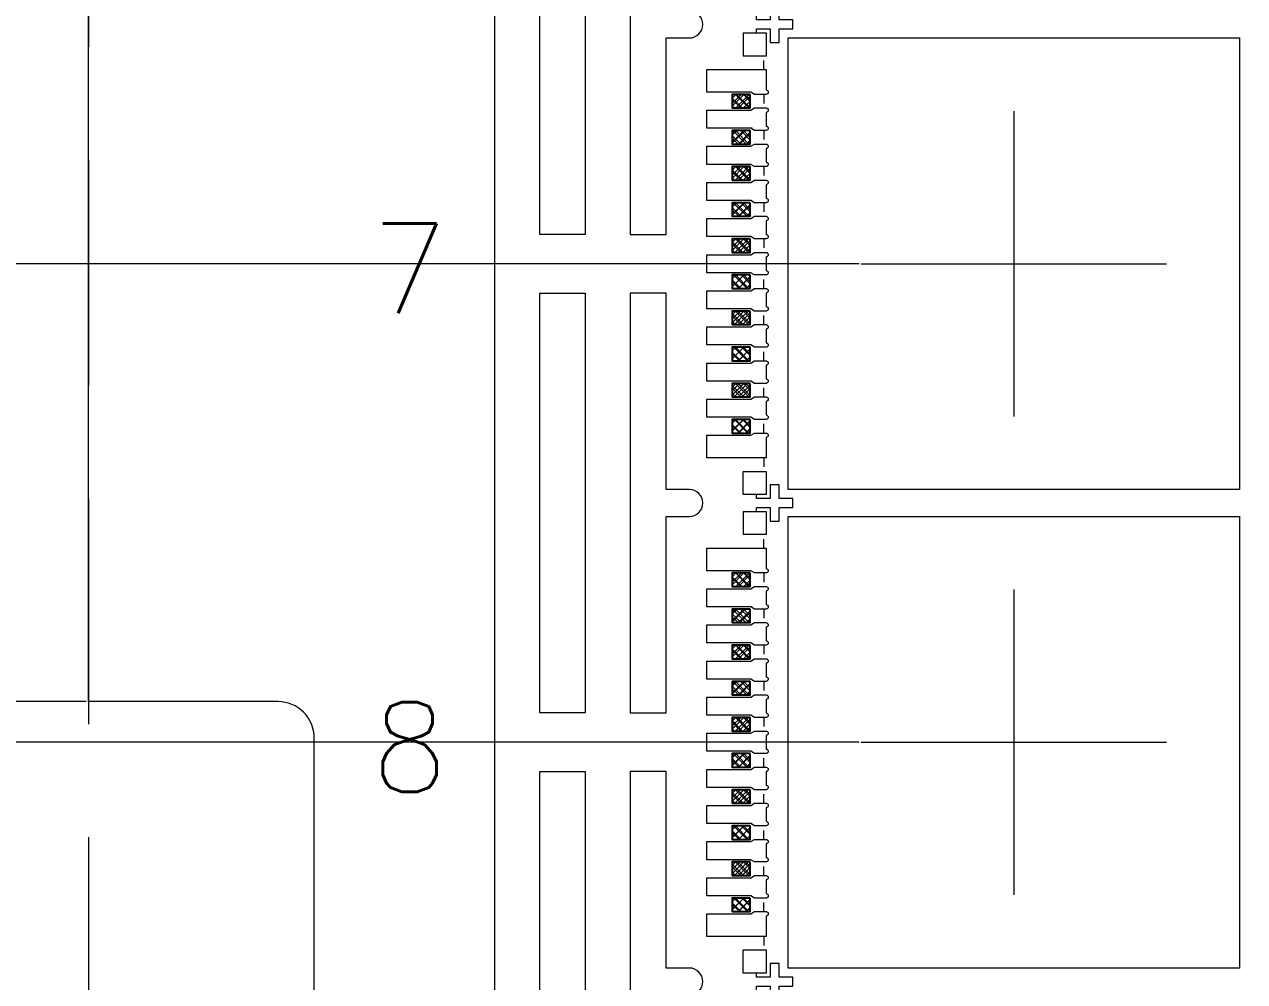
# Model space of a CAD drawing. Extents: x 360 to 479, y -156 to -9.
# Drawn here: x 382.3 to 395.82, y -64.57 to -53.97 of the extents above; entities that cross this region are included whole.
import ezdxf

# ---------------------------------------------------------------- set-up
doc = ezdxf.new("R2010")
doc.units = 0
doc.header["$LTSCALE"] = 5
doc.header["$MEASUREMENT"] = 0
doc.header["$PDMODE"] = 3
for name, pattern in [('CENTER', [2, 1.25, -0.25, 0.25, -0.25]), ('DASHED', [0.75, 0.5, -0.25]), ('HIDDEN', [0.375, 0.25, -0.125])]:
    doc.linetypes.add(name, pattern=pattern)
doc.layers.get('0').update_dxf_attribs({"linetype": 'CONTINUOUS'})
doc.layers.get('Defpoints').update_dxf_attribs({"linetype": 'CONTINUOUS'})
for name, color, linetype in [('1', 7, 'CONTINUOUS'), ('1D', 4, 'CONTINUOUS'), ('center', 1, 'CONTINUOUS'), ('ETCH', 4, 'CONTINUOUS'), ('PKG', 2, 'CONTINUOUS'), ('PLATING', 3, 'CONTINUOUS'), ('标注', 4, 'CONTINUOUS')]:
    doc.layers.add(name, color=color, linetype=linetype)
doc.layers.add('尺寸线层', color=3, linetype='CONTINUOUS', lineweight=18)
doc.layers.add('标注线', color=3, linetype='CONTINUOUS', lineweight=18)
doc.styles.add('SIMPLEX', font='SIMPLEX')
doc.styles.get("Standard").update_dxf_attribs({"font": 'romans.shx', "bigfont": 'bigfont.shx'})
doc.styles.add('宋体', font='SimSun.ttf')
doc.dimstyles.new('副本Standard', dxfattribs={"dimtxt": 0.05, "dimasz": 0.05, "dimexe": 0.07, "dimexo": 0.07, "dimgap": 0.07, "dimtad": 1, "dimzin": 1, "dimdsep": 46, "dimtxsty": 'SIMPLEX', "dimcen": 0.1, "dimclrd": 256, "dimclre": 256, "dimclrt": 256, "dimadec": 0, "dimazin": 0, "dimtfac": 1, "dimtofl": 0, "dimtmove": 0, "dimatfit": 0, "dimfxl": 1, "dimlwd": -1, "dimlwe": -1, "dimarcsym": 0})

# ---------------------------------------------------------------- blocks, each defined once
blk = doc.blocks.new('*D21')
at = {"layer": 'Defpoints', "color": 0, "transparency": 16777216}
for p in [(3204.821, -274.423), (3198.555, -314.561), (3208.874, -314.561)]:
    blk.add_point(p, dxfattribs=at)
at = {"layer": '标注', "lineweight": 0, "transparency": 16777216}
blk.add_line((3208.849, -314.561), (3198.555, -314.561), dxfattribs=at)
at = {"layer": '标注', "lineweight": 0, "transparency": 16777216, "insert": (3196.427, -314.561), "char_height": 1, "attachment_point": 5, "style": '宋体'}
blk.add_mtext('40.138', dxfattribs=at)
blk = doc.blocks.new('*D22')
at = {"layer": 'Defpoints', "color": 0, "transparency": 16777216}
for p in [(3204.821, -274.423), (3198.555, -319.861), (3208.874, -319.861)]:
    blk.add_point(p, dxfattribs=at)
at = {"layer": '标注', "lineweight": 0, "transparency": 16777216}
blk.add_line((3208.849, -319.861), (3198.555, -319.861), dxfattribs=at)
at = {"layer": '标注', "lineweight": 0, "transparency": 16777216, "insert": (3196.427, -319.861), "char_height": 1, "attachment_point": 5, "style": '宋体'}
blk.add_mtext('45.438', dxfattribs=at)
blk = doc.blocks.new('*D23')
at = {"layer": 'Defpoints', "color": 0, "transparency": 16777216}
for p in [(3204.821, -274.423), (3198.555, -325.161), (3208.874, -325.161)]:
    blk.add_point(p, dxfattribs=at)
at = {"layer": '标注', "lineweight": 0, "transparency": 16777216}
blk.add_line((3208.849, -325.161), (3198.555, -325.161), dxfattribs=at)
at = {"layer": '标注', "lineweight": 0, "transparency": 16777216, "insert": (3196.444, -325.161), "char_height": 1, "attachment_point": 5, "style": '宋体'}
blk.add_mtext('50.738', dxfattribs=at)
blk = doc.blocks.new('*D24')
at = {"layer": 'Defpoints', "color": 0, "transparency": 16777216}
for p in [(3204.821, -274.423), (3198.555, -330.461), (3208.874, -330.461)]:
    blk.add_point(p, dxfattribs=at)
at = {"layer": '标注', "lineweight": 0, "transparency": 16777216}
blk.add_line((3208.849, -330.461), (3198.555, -330.461), dxfattribs=at)
at = {"layer": '标注', "lineweight": 0, "transparency": 16777216, "insert": (3196.444, -330.461), "char_height": 1, "attachment_point": 5, "style": '宋体'}
blk.add_mtext('56.038', dxfattribs=at)
blk = doc.blocks.new('*D25')
at = {"layer": 'Defpoints', "color": 0, "transparency": 16777216}
for p in [(3204.821, -274.423), (3198.555, -347.911), (3200.314, -347.911)]:
    blk.add_point(p, dxfattribs=at)
at = {"layer": '标注', "lineweight": 0, "transparency": 16777216}
blk.add_line((3200.289, -347.911), (3198.555, -347.911), dxfattribs=at)
at = {"layer": '标注', "lineweight": 0, "transparency": 16777216, "insert": (3192.137, -347.911), "char_height": 1, "attachment_point": 5, "style": '宋体'}
blk.add_mtext('73.488%%P0.300 TAPE', dxfattribs=at)
blk = doc.blocks.new('*D26')
at = {"layer": 'Defpoints', "color": 0, "transparency": 16777216}
for p in [(3204.821, -274.423), (3198.555, -350.911), (3201.314, -350.911)]:
    blk.add_point(p, dxfattribs=at)
at = {"layer": '标注', "lineweight": 0, "transparency": 16777216}
blk.add_line((3201.289, -350.911), (3198.555, -350.911), dxfattribs=at)
at = {"layer": '标注', "lineweight": 0, "transparency": 16777216, "insert": (3196.447, -350.911), "char_height": 1, "attachment_point": 5, "style": '宋体'}
blk.add_mtext('76.488', dxfattribs=at)
blk = doc.blocks.new('*D30')
at = {"layer": 'Defpoints', "color": 0, "transparency": 16777216}
for p in [(3204.821, -274.423), (3195.792, -318.299), (3200.314, -319.411)]:
    blk.add_point(p, dxfattribs=at)
at = {"layer": '标注', "lineweight": 0, "transparency": 16777216}
for p, q in [((3197.792, -318.299), (3195.792, -318.299)), ((3198.314, -319.411), (3197.792, -318.299)), ((3200.289, -319.411), (3198.314, -319.411))]:
    blk.add_line(p, q, dxfattribs=at)
at = {"layer": '标注', "lineweight": 0, "transparency": 16777216, "insert": (3193.689, -318.299), "char_height": 1, "attachment_point": 5, "style": '宋体'}
blk.add_mtext('44.988', dxfattribs=at)
blk = doc.blocks.new('*D31')
at = {"layer": 'Defpoints', "color": 0, "transparency": 16777216}
for p in [(3204.821, -274.423), (3198.492, -339.411), (3200.314, -339.411)]:
    blk.add_point(p, dxfattribs=at)
at = {"layer": '标注', "lineweight": 0, "transparency": 16777216}
blk.add_line((3200.289, -339.411), (3198.492, -339.411), dxfattribs=at)
at = {"layer": '标注', "lineweight": 0, "transparency": 16777216, "insert": (3196.373, -339.411), "char_height": 1, "attachment_point": 5, "style": '宋体'}
blk.add_mtext('64.988', dxfattribs=at)
blk = doc.blocks.new('*D35')
at = {"layer": 'Defpoints', "color": 0, "transparency": 16777216}
for p in [(3239.564, -274.423), (3204.814, -346.911), (3206.996, -355.134)]:
    blk.add_point(p, dxfattribs=at)
at = {"layer": '标注', "lineweight": 0, "transparency": 16777216}
for p, q in [((3204.814, -346.936), (3204.814, -351.134)), ((3204.814, -351.134), (3206.996, -353.134)), ((3206.996, -353.134), (3206.996, -355.134))]:
    blk.add_line(p, q, dxfattribs=at)
at = {"layer": '标注', "lineweight": 0, "transparency": 16777216, "insert": (3206.996, -357.251), "char_height": 1, "attachment_point": 5, "rotation": 90, "style": '宋体'}
blk.add_mtext('34.750', dxfattribs=at)
blk = doc.blocks.new('*D36')
at = {"layer": 'Defpoints', "color": 0, "transparency": 16777216}
for p in [(3204.821, -274.423), (3198.555, -349.399), (3232.802, -349.399)]:
    blk.add_point(p, dxfattribs=at)
at = {"layer": '标注', "lineweight": 0, "transparency": 16777216}
blk.add_line((3232.777, -349.399), (3198.555, -349.399), dxfattribs=at)
at = {"layer": '标注', "lineweight": 0, "transparency": 16777216, "insert": (3196.441, -349.399), "char_height": 1, "attachment_point": 5, "style": '宋体'}
blk.add_mtext('74.976', dxfattribs=at)
blk = doc.blocks.new('*D37')
at = {"layer": 'Defpoints', "color": 0, "transparency": 16777216}
for p in [(3204.821, -274.423), (3198.555, -335.761), (3208.874, -335.761)]:
    blk.add_point(p, dxfattribs=at)
at = {"layer": '标注', "lineweight": 0, "transparency": 16777216}
blk.add_line((3208.849, -335.761), (3198.555, -335.761), dxfattribs=at)
at = {"layer": '标注', "lineweight": 0, "transparency": 16777216, "insert": (3196.436, -335.761), "char_height": 1, "attachment_point": 5, "style": '宋体'}
blk.add_mtext('61.338', dxfattribs=at)
blk = doc.blocks.new('*U41')
at = {"layer": '标注线'}
h = blk.add_hatch(dxfattribs=at)
h.set_pattern_fill('ANSI37', color=256, scale=0.5)
h.set_pattern_definition([(45, (-3340.25684, 269.03637), (-0.0441941738, 0.0441941738), []), (135, (-3340.25684, 269.03637), (-0.0441941738, -0.0441941738), [])])
h.paths.add_polyline_path([(0.075, 0.1), (-0.075, 0.1), (-0.075, -0.1), (0.075, -0.1)])
at = {"layer": 'PLATING'}
blk.add_lwpolyline([(0.075, 0.1), (0.075, -0.1), (-0.075, -0.1), (-0.075, 0.1)], close=True, dxfattribs=at)
blk = doc.blocks.new('*U42')
at = {"layer": 'ETCH', "color": 0, "linetype": 'ByBlock', "lineweight": -2}
for p in [(0, 0), (0.4, 0), (0.8, 0), (1.2, 0), (1.6, 0), (2, 0), (2.4, 0), (2.8, 0), (3.2, 0), (3.6, 0)]:
    blk.add_blockref('*U41', p, dxfattribs=at)

msp = doc.modelspace()

# ---------------------------------------------------------------- hatches: boundary and pattern name
at = {"layer": '标注线', "lineweight": 0}
h = msp.add_hatch(dxfattribs=at)
h.set_pattern_fill('ANSI37', color=256, scale=0.5, angle=90)
h.set_pattern_definition([(45, (659.279486, -3395.07924), (0.0441941738, -0.0441941738), []), (315, (659.279486, -3395.07924), (-0.0441941738, -0.0441941738), [])])
h.paths.add_polyline_path([(390.1431, -54.7474), (390.1431, -54.8974), (390.3431, -54.8974), (390.3431, -54.7474)])
h = msp.add_hatch(dxfattribs=at)
h.set_pattern_fill('ANSI37', color=256, scale=0.5, angle=90)
h.set_pattern_definition([(45, (659.279486, -3395.47924), (0.0441941738, -0.0441941738), []), (315, (659.279486, -3395.47924), (-0.0441941738, -0.0441941738), [])])
h.paths.add_polyline_path([(390.1431, -55.1474), (390.1431, -55.2974), (390.3431, -55.2974), (390.3431, -55.1474)])
h = msp.add_hatch(dxfattribs=at)
h.set_pattern_fill('ANSI37', color=256, scale=0.5, angle=90)
h.set_pattern_definition([(45, (659.279486, -3395.87924), (0.0441941738, -0.0441941738), []), (315, (659.279486, -3395.87924), (-0.0441941738, -0.0441941738), [])])
h.paths.add_polyline_path([(390.1431, -55.5474), (390.1431, -55.6974), (390.3431, -55.6974), (390.3431, -55.5474)])
h = msp.add_hatch(dxfattribs=at)
h.set_pattern_fill('ANSI37', color=256, scale=0.5, angle=90)
h.set_pattern_definition([(45, (659.279486, -3396.27924), (0.0441941738, -0.0441941738), []), (315, (659.279486, -3396.27924), (-0.0441941738, -0.0441941738), [])])
h.paths.add_polyline_path([(390.1431, -55.9474), (390.1431, -56.0974), (390.3431, -56.0974), (390.3431, -55.9474)])
h = msp.add_hatch(dxfattribs=at)
h.set_pattern_fill('ANSI37', color=256, scale=0.5, angle=90)
h.set_pattern_definition([(45, (659.279486, -3396.67924), (0.0441941738, -0.0441941738), []), (315, (659.279486, -3396.67924), (-0.0441941738, -0.0441941738), [])])
h.paths.add_polyline_path([(390.1431, -56.3474), (390.1431, -56.4974), (390.3431, -56.4974), (390.3431, -56.3474)])
h = msp.add_hatch(dxfattribs=at)
h.set_pattern_fill('ANSI37', color=256, scale=0.5, angle=90)
h.set_pattern_definition([(45, (659.279486, -3397.07924), (0.0441941738, -0.0441941738), []), (315, (659.279486, -3397.07924), (-0.0441941738, -0.0441941738), [])])
h.paths.add_polyline_path([(390.1431, -56.7474), (390.1431, -56.8974), (390.3431, -56.8974), (390.3431, -56.7474)])
h = msp.add_hatch(dxfattribs=at)
h.set_pattern_fill('ANSI37', color=256, scale=0.5, angle=90)
h.set_pattern_definition([(45, (659.279486, -3397.47924), (0.0441941738, -0.0441941738), []), (315, (659.279486, -3397.47924), (-0.0441941738, -0.0441941738), [])])
h.paths.add_polyline_path([(390.1431, -57.1474), (390.1431, -57.2974), (390.3431, -57.2974), (390.3431, -57.1474)])
h = msp.add_hatch(dxfattribs=at)
h.set_pattern_fill('ANSI37', color=256, scale=0.5, angle=90)
h.set_pattern_definition([(45, (659.279486, -3397.87924), (0.0441941738, -0.0441941738), []), (315, (659.279486, -3397.87924), (-0.0441941738, -0.0441941738), [])])
h.paths.add_polyline_path([(390.1431, -57.5474), (390.1431, -57.6974), (390.3431, -57.6974), (390.3431, -57.5474)])
h = msp.add_hatch(dxfattribs=at)
h.set_pattern_fill('ANSI37', color=256, scale=0.5, angle=90)
h.set_pattern_definition([(45, (659.279486, -3398.27924), (0.0441941738, -0.0441941738), []), (315, (659.279486, -3398.27924), (-0.0441941738, -0.0441941738), [])])
h.paths.add_polyline_path([(390.1431, -57.9474), (390.1431, -58.0974), (390.3431, -58.0974), (390.3431, -57.9474)])
h = msp.add_hatch(dxfattribs=at)
h.set_pattern_fill('ANSI37', color=256, scale=0.5, angle=90)
h.set_pattern_definition([(45, (659.279486, -3398.67924), (0.0441941738, -0.0441941738), []), (315, (659.279486, -3398.67924), (-0.0441941738, -0.0441941738), [])])
h.paths.add_polyline_path([(390.1431, -58.3474), (390.1431, -58.4974), (390.3431, -58.4974), (390.3431, -58.3474)])
h = msp.add_hatch(dxfattribs=at)
h.set_pattern_fill('ANSI37', color=256, scale=0.5, angle=90)
h.set_pattern_definition([(45, (659.279486, -3400.37924), (0.0441941738, -0.0441941738), []), (315, (659.279486, -3400.37924), (-0.0441941738, -0.0441941738), [])])
h.paths.add_polyline_path([(390.1431, -60.0474), (390.1431, -60.1974), (390.3431, -60.1974), (390.3431, -60.0474)])
h = msp.add_hatch(dxfattribs=at)
h.set_pattern_fill('ANSI37', color=256, scale=0.5, angle=90)
h.set_pattern_definition([(45, (659.279486, -3400.77924), (0.0441941738, -0.0441941738), []), (315, (659.279486, -3400.77924), (-0.0441941738, -0.0441941738), [])])
h.paths.add_polyline_path([(390.1431, -60.4474), (390.1431, -60.5974), (390.3431, -60.5974), (390.3431, -60.4474)])
h = msp.add_hatch(dxfattribs=at)
h.set_pattern_fill('ANSI37', color=256, scale=0.5, angle=90)
h.set_pattern_definition([(45, (659.279486, -3401.17924), (0.0441941738, -0.0441941738), []), (315, (659.279486, -3401.17924), (-0.0441941738, -0.0441941738), [])])
h.paths.add_polyline_path([(390.1431, -60.8474), (390.1431, -60.9974), (390.3431, -60.9974), (390.3431, -60.8474)])
h = msp.add_hatch(dxfattribs=at)
h.set_pattern_fill('ANSI37', color=256, scale=0.5, angle=90)
h.set_pattern_definition([(45, (659.279486, -3401.57924), (0.0441941738, -0.0441941738), []), (315, (659.279486, -3401.57924), (-0.0441941738, -0.0441941738), [])])
h.paths.add_polyline_path([(390.1431, -61.2474), (390.1431, -61.3974), (390.3431, -61.3974), (390.3431, -61.2474)])
h = msp.add_hatch(dxfattribs=at)
h.set_pattern_fill('ANSI37', color=256, scale=0.5, angle=90)
h.set_pattern_definition([(45, (659.279486, -3401.97924), (0.0441941738, -0.0441941738), []), (315, (659.279486, -3401.97924), (-0.0441941738, -0.0441941738), [])])
h.paths.add_polyline_path([(390.1431, -61.6474), (390.1431, -61.7974), (390.3431, -61.7974), (390.3431, -61.6474)])
h = msp.add_hatch(dxfattribs=at)
h.set_pattern_fill('ANSI37', color=256, scale=0.5, angle=90)
h.set_pattern_definition([(45, (659.279486, -3402.37924), (0.0441941738, -0.0441941738), []), (315, (659.279486, -3402.37924), (-0.0441941738, -0.0441941738), [])])
h.paths.add_polyline_path([(390.1431, -62.0474), (390.1431, -62.1974), (390.3431, -62.1974), (390.3431, -62.0474)])
h = msp.add_hatch(dxfattribs=at)
h.set_pattern_fill('ANSI37', color=256, scale=0.5, angle=90)
h.set_pattern_definition([(45, (659.279486, -3402.77924), (0.0441941738, -0.0441941738), []), (315, (659.279486, -3402.77924), (-0.0441941738, -0.0441941738), [])])
h.paths.add_polyline_path([(390.1431, -62.4474), (390.1431, -62.5974), (390.3431, -62.5974), (390.3431, -62.4474)])
h = msp.add_hatch(dxfattribs=at)
h.set_pattern_fill('ANSI37', color=256, scale=0.5, angle=90)
h.set_pattern_definition([(45, (659.279486, -3403.17924), (0.0441941738, -0.0441941738), []), (315, (659.279486, -3403.17924), (-0.0441941738, -0.0441941738), [])])
h.paths.add_polyline_path([(390.1431, -62.8474), (390.1431, -62.9974), (390.3431, -62.9974), (390.3431, -62.8474)])
h = msp.add_hatch(dxfattribs=at)
h.set_pattern_fill('ANSI37', color=256, scale=0.5, angle=90)
h.set_pattern_definition([(45, (659.279486, -3403.57924), (0.0441941738, -0.0441941738), []), (315, (659.279486, -3403.57924), (-0.0441941738, -0.0441941738), [])])
h.paths.add_polyline_path([(390.1431, -63.2474), (390.1431, -63.3974), (390.3431, -63.3974), (390.3431, -63.2474)])
h = msp.add_hatch(dxfattribs=at)
h.set_pattern_fill('ANSI37', color=256, scale=0.5, angle=90)
h.set_pattern_definition([(45, (659.279486, -3403.97924), (0.0441941738, -0.0441941738), []), (315, (659.279486, -3403.97924), (-0.0441941738, -0.0441941738), [])])
h.paths.add_polyline_path([(390.1431, -63.6474), (390.1431, -63.7974), (390.3431, -63.7974), (390.3431, -63.6474)])

# ---------------------------------------------------------------- linework, layer by layer
at = {"lineweight": 0}
for points in [[(388.0131, -51.6474), (388.5131, -51.6474), (388.5131, -56.2974), (388.0131, -56.2974)], [(388.0131, -56.9474), (388.5131, -56.9474), (388.5131, -61.5974), (388.0131, -61.5974)], [(388.0131, -62.2474), (388.5131, -62.2474), (388.5131, -66.8974), (388.0131, -66.8974)]]:
    msp.add_lwpolyline(points, close=True, dxfattribs=at)
for points in [[(389.6681, -54.1224, 1), (389.6681, -53.8224), (389.4131, -53.8224), (389.4131, -51.6474), (389.0131, -51.6474), (389.0131, -56.2974), (389.4131, -56.2974), (389.4131, -54.1224)], [(389.6681, -59.4224, 1), (389.6681, -59.1224), (389.4131, -59.1224), (389.4131, -56.9474), (389.0131, -56.9474), (389.0131, -61.5974), (389.4131, -61.5974), (389.4131, -59.4224)], [(389.6681, -64.7224, 1), (389.6681, -64.4224), (389.4131, -64.4224), (389.4131, -62.2474), (389.0131, -62.2474), (389.0131, -66.8974), (389.4131, -66.8974), (389.4131, -64.7224)]]:
    msp.add_lwpolyline(points, format="xyb", close=True, dxfattribs=at)
at = {"layer": '1', "linetype": 'Continuous', "lineweight": 0}
for p, q in [((390.2631, -54.0674), (390.2631, -54.3224)), ((390.2631, -59.1774), (390.2631, -58.9224)), ((390.2631, -59.3674), (390.2631, -59.6224)), ((390.2631, -64.4774), (390.2631, -64.2224))]:
    msp.add_line(p, q, dxfattribs=at)
at = {"layer": '1', "lineweight": 0}
msp.add_lwpolyline([(459.5131, -92.9724), (384.0131, -92.9724), (383.0131, -91.9724), (383.0131, -81.4724), (385.1131, -81.4724, 0.4142136), (385.5131, -81.0724), (385.5131, -61.8724, 0.4142136), (385.1131, -61.4724), (383.0131, -61.4724), (383.0131, -46.4724), (385.1131, -46.4724, 0.4142136), (385.5131, -46.0724), (385.5131, -26.8724, 0.4142136), (385.1131, -26.4724), (383.0131, -26.4724), (383.0131, -15.9724), (384.0131, -14.9724), (459.5131, -14.9724)], format="xyb", dxfattribs=at)
for points in [[(390.2631, -54.0674), (390.5181, -54.0674), (390.5181, -54.3224), (390.2631, -54.3224)], [(390.2631, -58.9224), (390.5181, -58.9224), (390.5181, -59.1774), (390.2631, -59.1774)], [(390.2631, -59.3674), (390.5181, -59.3674), (390.5181, -59.6224), (390.2631, -59.6224)], [(390.2631, -64.2224), (390.5181, -64.2224), (390.5181, -64.4774), (390.2631, -64.4774)]]:
    msp.add_lwpolyline(points, dxfattribs=at)
at = {"layer": '1', "linetype": 'Continuous', "lineweight": 0}
for points in [[(389.8631, -54.4724), (390.5181, -54.4724), (390.5181, -54.6975, -0.9266253), (390.5181, -54.7474), (390.3881, -54.7474), (390.3506, -54.7224), (389.8631, -54.7224)], [(389.8631, -55.3224), (390.3506, -55.3224), (390.3881, -55.2974), (390.5181, -55.2974, -0.9266253), (390.5181, -55.3473), (390.5181, -55.4975, -0.9266253), (390.5181, -55.5474), (390.3881, -55.5474), (390.3506, -55.5224), (389.8631, -55.5224)], [(389.8631, -55.7224), (390.3506, -55.7224), (390.3881, -55.6974), (390.5181, -55.6974, -0.9266253), (390.5181, -55.7473), (390.5181, -55.8975, -0.9266253), (390.5181, -55.9474), (390.3881, -55.9474), (390.3506, -55.9224), (389.8631, -55.9224)], [(389.8631, -56.1224), (390.3506, -56.1224), (390.3881, -56.0974), (390.5181, -56.0974, -0.9266253), (390.5181, -56.1473), (390.5181, -56.2975, -0.9266253), (390.5181, -56.3474), (390.3881, -56.3474), (390.3506, -56.3224), (389.8631, -56.3224)], [(389.8631, -56.5224), (390.3506, -56.5224), (390.3881, -56.4974), (390.5181, -56.4974, -0.9266253), (390.5181, -56.5473), (390.5181, -56.6975, -0.9266253), (390.5181, -56.7474), (390.3881, -56.7474), (390.3506, -56.7224), (389.8631, -56.7224)], [(389.8631, -57.3224), (390.3506, -57.3224), (390.3881, -57.2974), (390.5181, -57.2974, -0.9266253), (390.5181, -57.3473), (390.5181, -57.4975, -0.9266253), (390.5181, -57.5474), (390.3881, -57.5474), (390.3506, -57.5224), (389.8631, -57.5224)], [(389.8631, -57.7224), (390.3506, -57.7224), (390.3881, -57.6974), (390.5181, -57.6974, -0.9266253), (390.5181, -57.7473), (390.5181, -57.8975, -0.9266253), (390.5181, -57.9474), (390.3881, -57.9474), (390.3506, -57.9224), (389.8631, -57.9224), (389.8631, -57.7474)], [(390.3881, -58.0974), (390.5181, -58.0974, -0.9266253), (390.5181, -58.1473), (390.5181, -58.2975, -0.9266253), (390.5181, -58.3474), (390.3881, -58.3474), (390.3506, -58.3224), (389.8631, -58.3224), (389.8631, -58.1224), (390.3506, -58.1224)], [(389.8631, -58.7724), (389.8631, -58.5224), (390.3506, -58.5224), (390.3881, -58.4974), (390.5181, -58.4974, -0.9266253), (390.5181, -58.5473), (390.5181, -58.7724)], [(389.8631, -59.7724), (390.5181, -59.7724), (390.5181, -59.9975, -0.9266253), (390.5181, -60.0474), (390.3881, -60.0474), (390.3506, -60.0224), (389.8631, -60.0224)], [(389.8631, -60.6224), (390.3506, -60.6224), (390.3881, -60.5974), (390.5181, -60.5974, -0.9266253), (390.5181, -60.6473), (390.5181, -60.7975, -0.9266253), (390.5181, -60.8474), (390.3881, -60.8474), (390.3506, -60.8224), (389.8631, -60.8224)], [(389.8631, -61.0224), (390.3506, -61.0224), (390.3881, -60.9974), (390.5181, -60.9974, -0.9266253), (390.5181, -61.0473), (390.5181, -61.1975, -0.9266253), (390.5181, -61.2474), (390.3881, -61.2474), (390.3506, -61.2224), (389.8631, -61.2224)], [(389.8631, -61.4224), (390.3506, -61.4224), (390.3881, -61.3974), (390.5181, -61.3974, -0.9266253), (390.5181, -61.4473), (390.5181, -61.5975, -0.9266253), (390.5181, -61.6474), (390.3881, -61.6474), (390.3506, -61.6224), (389.8631, -61.6224)], [(389.8631, -61.8224), (390.3506, -61.8224), (390.3881, -61.7974), (390.5181, -61.7974, -0.9266253), (390.5181, -61.8473), (390.5181, -61.9975, -0.9266253), (390.5181, -62.0474), (390.3881, -62.0474), (390.3506, -62.0224), (389.8631, -62.0224)], [(389.8631, -62.6224), (390.3506, -62.6224), (390.3881, -62.5974), (390.5181, -62.5974, -0.9266253), (390.5181, -62.6473), (390.5181, -62.7975, -0.9266253), (390.5181, -62.8474), (390.3881, -62.8474), (390.3506, -62.8224), (389.8631, -62.8224)], [(389.8631, -63.0224), (390.3506, -63.0224), (390.3881, -62.9974), (390.5181, -62.9974, -0.9266253), (390.5181, -63.0473), (390.5181, -63.1975, -0.9266253), (390.5181, -63.2474), (390.3881, -63.2474), (390.3506, -63.2224), (389.8631, -63.2224), (389.8631, -63.0474)], [(390.3881, -63.3974), (390.5181, -63.3974, -0.9266253), (390.5181, -63.4473), (390.5181, -63.5975, -0.9266253), (390.5181, -63.6474), (390.3881, -63.6474), (390.3506, -63.6224), (389.8631, -63.6224), (389.8631, -63.4224), (390.3506, -63.4224)], [(389.8631, -64.0724), (389.8631, -63.8224), (390.3506, -63.8224), (390.3881, -63.7974), (390.5181, -63.7974, -0.9266253), (390.5181, -63.8473), (390.5181, -64.0724)]]:
    msp.add_lwpolyline(points, format="xyb", close=True, dxfattribs=at)
for points in [[(390.3631, -55.1224), (389.8631, -55.1224), (389.8631, -54.9224), (390.3506, -54.9224), (390.3881, -54.8974), (390.5181, -54.8974, -0.9266253), (390.5181, -54.9473), (390.5181, -55.0975, -0.9266253), (390.5181, -55.1474), (390.3881, -55.1474), (390.3506, -55.1224)], [(389.8631, -57.1224), (389.8631, -56.9224), (390.3506, -56.9224), (390.3881, -56.8974), (390.5181, -56.8974, -0.9266253), (390.5181, -56.9473), (390.5181, -57.0975, -0.9266253), (390.5181, -57.1474), (390.3881, -57.1474), (390.3506, -57.1224), (389.8631, -57.1224), (389.8631, -57.0974)], [(390.3631, -60.4224), (389.8631, -60.4224), (389.8631, -60.2224), (390.3506, -60.2224), (390.3881, -60.1974), (390.5181, -60.1974, -0.9266253), (390.5181, -60.2473), (390.5181, -60.3975, -0.9266253), (390.5181, -60.4474), (390.3881, -60.4474), (390.3506, -60.4224)], [(389.8631, -62.4224), (389.8631, -62.2224), (390.3506, -62.2224), (390.3881, -62.1974), (390.5181, -62.1974, -0.9266253), (390.5181, -62.2473), (390.5181, -62.3975, -0.9266253), (390.5181, -62.4474), (390.3881, -62.4474), (390.3506, -62.4224), (389.8631, -62.4224), (389.8631, -62.3974)]]:
    msp.add_lwpolyline(points, format="xyb", dxfattribs=at)
at = {"layer": '1D', "linetype": 'HIDDEN', "lineweight": 0, "ltscale": 0.05}
for p, q in [((390.4931, -54.7474), (390.4931, -54.8974)), ((390.4931, -55.1474), (390.4931, -55.2974)), ((390.4931, -55.5474), (390.4931, -55.6974)), ((390.4931, -55.9474), (390.4931, -56.0974)), ((390.4931, -56.3474), (390.4931, -56.4974)), ((390.4931, -56.8974), (390.4931, -56.7474)), ((390.4931, -57.2974), (390.4931, -57.1474)), ((390.4931, -57.6974), (390.4931, -57.5474)), ((390.4931, -58.0974), (390.4931, -57.9474)), ((390.4931, -58.4974), (390.4931, -58.3474)), ((390.4931, -60.0474), (390.4931, -60.1974)), ((390.4931, -60.4474), (390.4931, -60.5974)), ((390.4931, -60.8474), (390.4931, -60.9974)), ((390.4931, -61.2474), (390.4931, -61.3974)), ((390.4931, -61.6474), (390.4931, -61.7974)), ((390.4931, -62.1974), (390.4931, -62.0474)), ((390.4931, -62.5974), (390.4931, -62.4474)), ((390.4931, -62.9974), (390.4931, -62.8474)), ((390.4931, -63.3974), (390.4931, -63.2474)), ((390.4931, -63.7974), (390.4931, -63.6474))]:
    msp.add_line(p, q, dxfattribs=at)
at = {"layer": '1D', "linetype": 'DASHED', "lineweight": 0}
msp.add_lwpolyline([(459.5131, -17.9724), (383.0131, -17.9724), (383.0131, -89.9724), (459.5131, -89.9724)], dxfattribs=at)
at = {"layer": '1D', "color": 1, "lineweight": 0}
msp.add_lwpolyline([(459.5131, -88.9724), (387.5131, -88.9724), (387.5131, -18.9724), (459.5131, -18.9724)], dxfattribs=at)
at = {"layer": '1D', "linetype": 'HIDDEN', "lineweight": 5, "ltscale": 0.15}
for points in [[(390.4131, -54.0674), (390.4131, -54.0224), (390.5631, -54.0224), (390.5631, -54.1724), (390.6631, -54.1724), (390.6631, -54.0224), (390.8131, -54.0224), (390.8131, -53.9224), (390.6631, -53.9224), (390.6631, -53.7724), (390.5631, -53.7724), (390.5631, -53.9224), (390.4131, -53.9224), (390.4131, -53.8774)], [(390.4131, -59.3674), (390.4131, -59.3224), (390.5631, -59.3224), (390.5631, -59.4724), (390.6631, -59.4724), (390.6631, -59.3224), (390.8131, -59.3224), (390.8131, -59.2224), (390.6631, -59.2224), (390.6631, -59.0724), (390.5631, -59.0724), (390.5631, -59.2224), (390.4131, -59.2224), (390.4131, -59.1774)], [(390.4131, -64.6674), (390.4131, -64.6224), (390.5631, -64.6224), (390.5631, -64.7724), (390.6631, -64.7724), (390.6631, -64.6224), (390.8131, -64.6224), (390.8131, -64.5224), (390.6631, -64.5224), (390.6631, -64.3724), (390.5631, -64.3724), (390.5631, -64.5224), (390.4131, -64.5224), (390.4131, -64.4774)]]:
    msp.add_lwpolyline(points, dxfattribs=at)
at = {"layer": '1D', "linetype": 'HIDDEN', "lineweight": 0, "ltscale": 0.08}
for points in [[(390.4931, -54.4724), (390.4931, -54.3224)], [(390.4931, -58.7724), (390.4931, -58.9224)], [(390.4931, -59.7724), (390.4931, -59.6224)], [(390.4931, -64.0724), (390.4931, -64.2224)]]:
    msp.add_lwpolyline(points, dxfattribs=at)
at = {"layer": 'center', "linetype": 'CENTER', "lineweight": 0}
for p, q in [((393.2631, -54.9317), (393.2631, -58.3131)), ((391.5724, -56.6224), (394.9539, -56.6224)), ((393.2631, -60.2317), (393.2631, -63.6131)), ((391.5724, -61.9224), (394.9539, -61.9224))]:
    msp.add_line(p, q, dxfattribs=at)
at = {"layer": 'PKG', "linetype": 'Continuous', "lineweight": 0}
for points in [[(390.7631, -59.1224), (390.7631, -54.1224), (395.7631, -54.1224), (395.7631, -59.1224)], [(390.7631, -64.4224), (390.7631, -59.4224), (395.7631, -59.4224), (395.7631, -64.4224)]]:
    msp.add_lwpolyline(points, close=True, dxfattribs=at)
at = {"layer": 'PLATING', "lineweight": 0}
for points in [[(390.3431, -54.7474), (390.1431, -54.7474), (390.1431, -54.8974), (390.3431, -54.8974)], [(390.3431, -55.1474), (390.1431, -55.1474), (390.1431, -55.2974), (390.3431, -55.2974)], [(390.3431, -55.5474), (390.1431, -55.5474), (390.1431, -55.6974), (390.3431, -55.6974)], [(390.3431, -55.9474), (390.1431, -55.9474), (390.1431, -56.0974), (390.3431, -56.0974)], [(390.3431, -56.3474), (390.1431, -56.3474), (390.1431, -56.4974), (390.3431, -56.4974)], [(390.3431, -56.7474), (390.1431, -56.7474), (390.1431, -56.8974), (390.3431, -56.8974)], [(390.3431, -57.1474), (390.1431, -57.1474), (390.1431, -57.2974), (390.3431, -57.2974)], [(390.3431, -57.5474), (390.1431, -57.5474), (390.1431, -57.6974), (390.3431, -57.6974)], [(390.3431, -57.9474), (390.1431, -57.9474), (390.1431, -58.0974), (390.3431, -58.0974)], [(390.3431, -58.3474), (390.1431, -58.3474), (390.1431, -58.4974), (390.3431, -58.4974)], [(390.3431, -60.0474), (390.1431, -60.0474), (390.1431, -60.1974), (390.3431, -60.1974)], [(390.3431, -60.4474), (390.1431, -60.4474), (390.1431, -60.5974), (390.3431, -60.5974)], [(390.3431, -60.8474), (390.1431, -60.8474), (390.1431, -60.9974), (390.3431, -60.9974)], [(390.3431, -61.2474), (390.1431, -61.2474), (390.1431, -61.3974), (390.3431, -61.3974)], [(390.3431, -61.6474), (390.1431, -61.6474), (390.1431, -61.7974), (390.3431, -61.7974)], [(390.3431, -62.0474), (390.1431, -62.0474), (390.1431, -62.1974), (390.3431, -62.1974)], [(390.3431, -62.4474), (390.1431, -62.4474), (390.1431, -62.5974), (390.3431, -62.5974)], [(390.3431, -62.8474), (390.1431, -62.8474), (390.1431, -62.9974), (390.3431, -62.9974)], [(390.3431, -63.2474), (390.1431, -63.2474), (390.1431, -63.3974), (390.3431, -63.3974)], [(390.3431, -63.6474), (390.1431, -63.6474), (390.1431, -63.7974), (390.3431, -63.7974)]]:
    msp.add_lwpolyline(points, close=True, dxfattribs=at)

# ---------------------------------------------------------------- block references
at = {"layer": 'ETCH', "lineweight": 0, "xscale": -1, "rotation": 269.9999999997916}
for p in [(390.2431, -58.4224), (390.2431, -63.7224)]:
    msp.add_blockref('*U42', p, dxfattribs=at)

# ---------------------------------------------------------------- texts
at = {"layer": '尺寸线层', "lineweight": 0, "char_height": 0.992064, "attachment_point": 5}
for s, insert in [('{\\Fsimplex|c0;7}', (386.5699, -56.6743, -0.124)), ('{\\Fsimplex|c0;8}', (386.5699, -61.9743, -0.124))]:
    msp.add_mtext(s, dxfattribs=dict(at, insert=insert))

# ---------------------------------------------------------------- dimensions: what is measured, and where the dimension line sits
at = {"layer": '标注', "lineweight": 0}
dim = msp.add_ordinate_dim(feature_location=(383.0131, -89.9724), offset=(-1.7589, 0), dtype=0, origin=(387.5201, -16.4844), text='<>%%P0.300 TAPE', dimstyle='副本Standard', override={"dimtxt": 1, "dimasz": 1, "dimexo": 0.025, "dimgap": 0.05, "dimtad": 0, "dimdec": 3, "dimtxsty": '宋体', "dimlwe": 0}, dxfattribs=at)
dim.commit()
dim.dimension.update_dxf_attribs({"geometry": '*D25', "text_midpoint": (374.8355, -89.9724), "insert": (-2817.3012, 257.9389)})
for feature_location, offset, dtype, origin, override, picture, middle in [((383.0131, -61.4724), (-4.5221, 1.1126), 0, (387.5201, -16.4844), {"dimtxt": 1, "dimasz": 1, "dimexo": 0.025, "dimgap": 0.025, "dimtad": 0, "dimdec": 3, "dimtxsty": '宋体', "dimlwe": 0}, '*D30', (376.3878, -60.3598)), ((383.0131, -81.4724), (-1.8219, 0), 0, (387.5201, -16.4844), {"dimtxt": 1, "dimasz": 1, "dimexo": 0.025, "dimgap": 0.05, "dimtad": 0, "dimdec": 3, "dimtxsty": '宋体', "dimlwe": 0}, '*D31', (379.0714, -81.4724)), ((391.5724, -56.6224), (-10.3181, 0), 0, (387.5201, -16.4844), {"dimtxt": 1, "dimasz": 1, "dimexo": 0.025, "dimgap": 0.05, "dimtad": 0, "dimdec": 3, "dimtxsty": '宋体', "dimlwe": 0}, '*D21', (379.126, -56.6224)), ((391.5724, -61.9224), (-10.3181, 0), 0, (387.5201, -16.4844), {"dimtxt": 1, "dimasz": 1, "dimexo": 0.025, "dimgap": 0.05, "dimtad": 0, "dimdec": 3, "dimtxsty": '宋体', "dimlwe": 0}, '*D22', (379.126, -61.9224)), ((391.5724, -77.8224), (-10.3181, 0), 0, (387.5201, -16.4844), {"dimtxt": 1, "dimasz": 1, "dimexo": 0.025, "dimgap": 0.05, "dimtad": 0, "dimdec": 3, "dimtxsty": '宋体', "dimlwe": 0}, '*D37', (379.1344, -77.8224)), ((415.5011, -91.4604), (-34.2469, 0), 0, (387.5201, -16.4844), {"dimtxt": 1, "dimasz": 1, "dimexo": 0.025, "dimgap": 0.05, "dimtad": 0, "dimdec": 3, "dimtxsty": '宋体', "dimlwe": 0}, '*D36', (379.14, -91.4604)), ((391.5724, -67.2224), (-10.3181, 0), 0, (387.5201, -16.4844), {"dimtxt": 1, "dimasz": 1, "dimexo": 0.025, "dimgap": 0.05, "dimtad": 0, "dimdec": 3, "dimtxsty": '宋体', "dimlwe": 0}, '*D23', (379.1428, -67.2224)), ((391.5724, -72.5224), (-10.3181, 0), 0, (387.5201, -16.4844), {"dimtxt": 1, "dimasz": 1, "dimexo": 0.025, "dimgap": 0.05, "dimtad": 0, "dimdec": 3, "dimtxsty": '宋体', "dimlwe": 0}, '*D24', (379.1428, -72.5224)), ((384.0131, -92.9724), (-2.7589, 0), 0, (387.5201, -16.4844), {"dimtxt": 1, "dimasz": 1, "dimexo": 0.025, "dimgap": 0.05, "dimtad": 0, "dimdec": 3, "dimtxsty": '宋体', "dimlwe": 0}, '*D26', (379.1456, -92.9724)), ((387.5131, -88.9724), (2.1816, -8.223), 1, (422.2631, -16.4844), {"dimtxt": 1, "dimasz": 1, "dimexo": 0.025, "dimgap": 0.05, "dimtad": 0, "dimdec": 3, "dimtxsty": '宋体', "dimlwe": 0}, '*D35', (389.6947, -99.3124))]:
    dim = msp.add_ordinate_dim(feature_location=feature_location, offset=offset, dtype=dtype, origin=origin, dimstyle='副本Standard', override=override, dxfattribs=at)
    dim.commit()
    dim.dimension.update_dxf_attribs({"geometry": picture, "text_midpoint": middle, "insert": (-2817.3012, 257.9389)})

doc.saveas('drawing.dxf')
